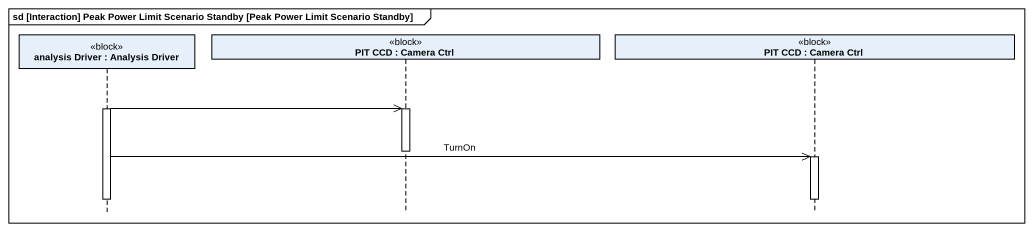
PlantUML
@startuml
mainframe sd [Interaction] Peak Power Limit Scenario Standby [Peak Power Limit Scenario Standby]
hide footbox
participant "analysis Driver : Analysis Driver" as analysis_Driver <<block>>
participant "PIT CCD : Camera Ctrl" as PIT_CCD <<block>>
participant "PIT CCD : Camera Ctrl" as PIT_CCD_2 <<block>>

activate analysis_Driver
analysis_Driver ->> PIT_CCD
activate PIT_CCD
deactivate PIT_CCD
analysis_Driver ->> PIT_CCD_2 : TurnOn
activate PIT_CCD_2
deactivate analysis_Driver
deactivate PIT_CCD_2
@enduml
